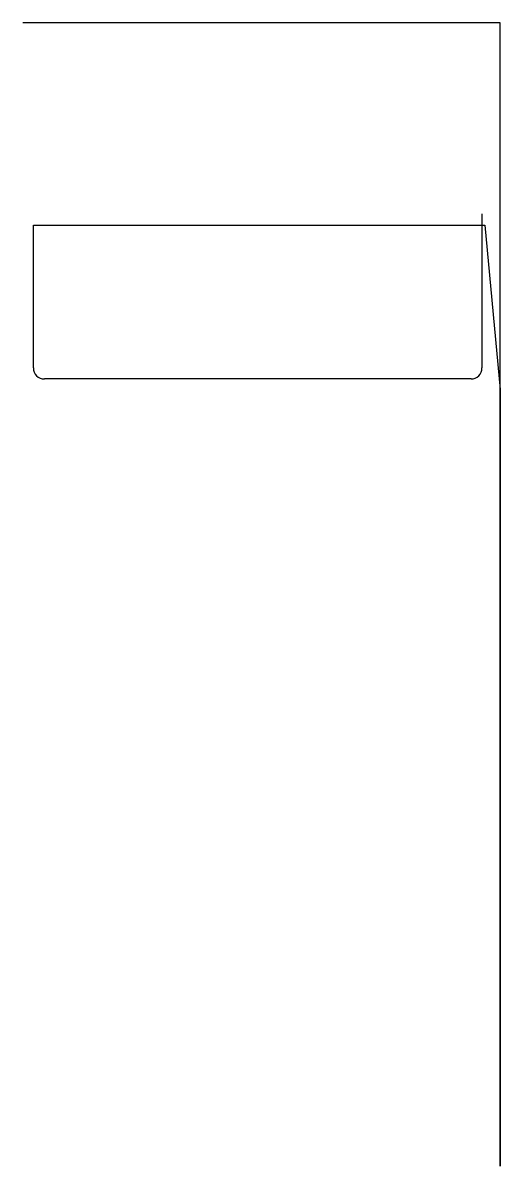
# Model space of a CAD drawing. Header units: metres. Extents: x 480 to 1387, y 0 to 2169.
import ezdxf

# ---------------------------------------------------------------- set-up
doc = ezdxf.new("R2010")
doc.units = ezdxf.units.M

msp = doc.modelspace()

# ---------------------------------------------------------------- linework, layer by layer
at = {"layer": 'TOOL_0'}
for p, q in [((481.392, 2168.774), (480.392, 2168.774)), ((1386.52, 2168.774), (481.392, 2168.774)), ((1386.52, 1474.275), (1386.52, 2168.774)), ((1351.938, 1806.194), (1351.938, 1784.888)), ((500.438, 1514.138), (500.438, 1784.888)), ((500.438, 1784.888), (1351.938, 1784.888)), ((1351.938, 1784.888), (1351.938, 1514.138)), ((1351.938, 1784.888), (1357.668, 1784.888)), ((1357.668, 1784.888), (1386.52, 1473.275)), ((1331.188, 1493.388), (521.188, 1493.388)), ((1386.52, 1473.275), (1386.52, 1474.275)), ((1386.52, 1474.275), (1386.52, 0)), ((1386.52, 1473.275), (1386.52, 1474.275)), ((1386.52, 0), (1386.52, 1473.275))]:
    msp.add_line(p, q, dxfattribs=at)
for centre, start, end in [((521.188, 1514.138), 180, 270), ((1331.188, 1514.138), 270, 0)]:
    msp.add_arc(centre, 20.75, start, end, dxfattribs=at)

doc.saveas('drawing.dxf')
